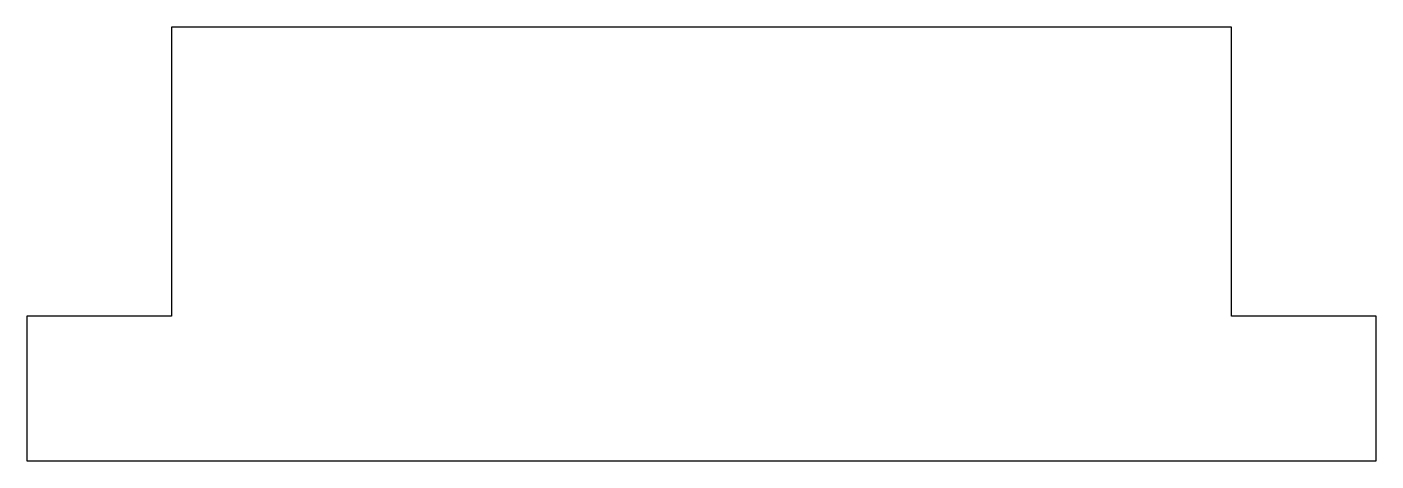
# Model space of a CAD drawing. Header units: millimetres. Extents: x -25 to 3, y 0 to 9.
import ezdxf

# ---------------------------------------------------------------- set-up
doc = ezdxf.new("R2010")
doc.units = ezdxf.units.MM

msp = doc.modelspace()

# ---------------------------------------------------------------- linework, layer by layer
msp.add_lwpolyline([(-22, 3), (-25, 3), (-25, 0), (3, 0), (3, 3), (0, 3), (0, 9), (-22, 9)], close=True)

doc.saveas('drawing.dxf')
